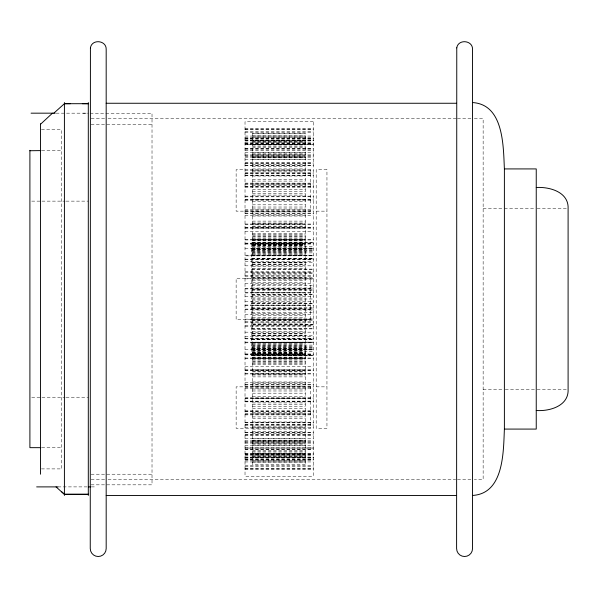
<?xml version="1.0" encoding="UTF-8"?>
<svg xmlns="http://www.w3.org/2000/svg" width="598" height="598" viewBox="0 0 598 598"><rect width="100%" height="100%" fill="white"/><g stroke="black" fill="none" stroke-linecap="round" stroke-linejoin="round"><path stroke-width="0.45" stroke-dasharray="2.99 2.24" d="M41.733 150.584L61.758 150.337M91.075 124.414L152.019 124.302M56.085 113.172L88.302 113.172M91.135 118.479L106.182 118.479M108.044 118.479L456.603 118.479M457.485 118.479L472.532 118.479M474.304 118.479L483.147 118.479L483.147 479.521L474.304 479.521M245.023 128.428L313.247 128.428M245.023 129.123L313.247 129.123M41.441 129.549L61.758 129.549M245.023 129.609L313.247 129.609M245.023 131.672L313.247 131.672M245.023 132.644L313.247 132.644M252.431 133.608L305.272 133.608M252.431 135.365L305.272 135.365M245.023 136.052L313.247 136.052M252.431 136.636L305.272 136.636M252.431 137.413L305.272 137.413M245.023 137.503L313.247 137.503M245.023 138.564L313.247 138.564M245.023 138.803L313.247 138.803M245.023 138.983L313.247 138.983M245.023 140.074L313.247 140.074M245.023 140.381L313.247 140.381M252.431 140.605L305.272 140.605M245.023 140.807L313.247 140.807M245.023 140.919L313.247 140.919M252.431 141.068L305.272 141.068M252.431 141.42L305.272 141.42M245.023 142.227L313.247 142.227M252.431 142.511L305.272 142.511M245.023 143.326L313.247 143.326M245.023 143.699L313.247 143.699M245.023 144.125L313.247 144.125M252.431 144.305L305.272 144.305M252.431 145.015L305.272 145.008M252.431 146.361L305.272 146.361M252.431 147.213L305.272 147.213M245.023 148.289L313.247 148.289M245.023 148.715L313.247 148.715M245.023 149.934L313.247 149.963M245.023 150.113L313.247 150.113M245.023 152.453L313.247 152.453M252.431 152.714L305.272 152.714M252.431 153.873L305.272 153.873M252.431 154.344L305.272 154.344M245.023 154.897L313.247 154.897M245.023 155.375L313.247 155.375M252.431 155.966L305.272 155.966M252.431 156.153L305.272 156.153M245.023 156.923L313.247 156.923M245.023 157.027L313.247 157.027M252.431 157.244L305.272 157.244M252.431 157.82L305.272 157.82M245.023 159.629L313.247 159.629M252.431 159.711L305.272 159.711M245.023 162.379L313.247 162.379M245.023 163.09L313.247 163.09M245.023 163.613L313.247 163.613M252.431 164.809L305.272 164.809M245.023 165.467L313.247 165.467M245.023 165.639L313.247 165.639M252.431 166.311L305.272 166.311M252.431 168.942L305.272 168.942M252.431 170.52L305.272 170.52M245.023 170.677L313.247 170.677M252.431 171.865L305.272 171.865M245.023 172.77L313.247 172.77M245.023 173.33L313.247 173.33M245.023 173.809L313.247 173.809M245.023 175.476L313.247 175.476M245.023 175.715L313.247 175.715M252.431 176.021L305.272 176.021M252.431 179.415L305.272 179.415M252.431 181.104L305.272 181.104M245.023 183.13L313.247 183.13M245.023 183.825L313.247 183.825M252.431 184.027L305.272 184.027M245.023 184.431L313.247 184.431M252.431 185.739L305.272 185.739M245.023 186.606L313.247 186.606M245.023 186.838L313.247 186.838M245.023 187.137L313.247 187.137M252.431 189.387L305.272 189.387M252.431 191.45L305.272 191.45M252.431 193.737L305.272 193.737M252.431 195.098L305.272 195.098M245.023 196.151L313.247 196.151M245.023 196.847L313.247 196.779M245.023 199.426L313.247 199.426M252.431 199.732L305.272 199.732M245.023 199.792L313.247 199.792M245.023 200.636L313.247 200.636M31.754 201.13L41.023 201.13M41.95 201.13L65.13 201.13M66.057 201.13L88.302 201.13M252.431 201.421L305.272 201.421M252.431 204.815L305.272 204.815M252.431 207.02L305.272 207.02M483.147 208.739L503.464 208.739M504.391 208.739L535.337 208.739M537.154 208.739L568.1 208.739M252.431 208.979L305.272 208.979M245.023 209.599L313.247 209.599M245.023 210.249L313.247 210.249M316.192 211.154L326.949 211.154M245.023 211.685L313.247 211.685M252.431 211.894L305.272 211.894M245.023 213.112L313.247 213.112M245.023 213.531L313.247 213.531M252.431 214.525L305.272 214.525M245.023 215.743L313.247 215.743M252.431 216.028L305.272 216.028M252.431 221.125L305.272 221.125M252.431 223.017L305.272 223.017M252.431 223.592L305.272 223.592M245.023 224.033L313.247 224.033M245.023 224.699L313.247 224.699M252.431 224.87L305.272 224.87M252.431 226.493L305.272 226.493M252.431 226.963L305.272 226.963M245.023 227.487L313.247 227.487M245.023 227.733L313.247 227.733M252.431 228.122L305.272 228.122M245.023 228.204L313.247 228.204M245.023 231.762L313.247 231.762M252.431 233.624L305.272 233.624M252.431 234.476L305.272 234.423M252.431 235.829L305.272 235.821M252.431 236.531L305.272 236.531M252.431 237.04L305.272 237.04M252.431 238.325L305.272 238.325M245.023 239.282L313.247 239.282M252.431 239.417L305.272 239.417M252.431 239.768L305.272 239.768M245.023 239.955L313.247 239.955M252.431 240.232L305.272 240.232M252.431 240.426L305.272 240.426M252.431 242.19L305.272 242.115M313.247 242.272L251.706 242.272L251.706 355.728L313.247 355.728M251.706 242.751L313.247 242.848M245.023 243.139L313.247 243.139M252.431 243.423L305.272 243.423M245.023 243.655L313.247 243.722M252.431 243.947L305.272 243.947M245.023 244.066L313.247 244.066M252.431 244.201L305.272 244.201M252.431 244.582L305.272 244.582M252.431 244.836L305.272 244.836M252.431 245.217L305.272 245.217M252.431 245.472L305.272 245.472M252.431 245.995L305.272 245.995M251.706 246.369L313.247 246.369M252.431 247.228L305.272 247.303M251.706 248.155L313.247 248.155M251.706 248.439L313.247 248.439M245.023 248.514L313.247 248.514M251.706 248.775L313.247 248.775M251.706 249L313.247 249M252.431 249.187L305.272 249.187M252.431 249.65L305.272 249.65M251.706 250.001L313.247 250.001M251.706 250.592L313.247 250.592M252.431 251.093L305.272 251.093M251.706 251.235L313.247 251.235M252.431 252.378L305.272 252.378M251.706 252.887L313.247 252.887M252.431 253.597L305.272 253.589M252.431 254.942L305.272 254.942M252.431 254.995L305.272 254.995M245.023 255.189L313.247 255.189M251.706 255.615L313.247 255.615M251.706 255.794L313.247 255.794L245.023 255.862M251.706 258.366L313.247 258.366M251.706 258.545L313.247 258.545M251.706 258.986L313.247 258.986M245.023 259.151L313.247 259.151M245.023 259.711L313.247 259.711M245.023 261.244L313.247 261.296M251.706 262.201L313.247 262.201M252.431 262.455L305.272 262.455M252.431 262.926L305.272 262.926M252.431 264.548L305.272 264.548M252.431 264.735L305.272 264.735M245.023 265.826L313.247 265.826M252.431 266.402L305.272 266.402M252.431 268.293L305.272 268.293M251.706 269.107L313.247 269.107M251.706 269.481L313.247 269.481M245.023 271.574L313.247 271.574M245.023 272.24L313.247 272.24M251.706 272.89L313.247 272.89M251.706 273.391L313.247 273.443M252.431 274.893L305.272 274.893M245.023 275.603L313.247 275.603M245.023 276.201L313.247 276.201M251.706 277.405L313.247 277.405M252.431 277.524L305.272 277.524M313.247 278.309L236.135 278.264L236.135 319.736L310.713 319.736L310.713 278.264M245.023 278.84L313.247 278.84M251.706 279.102L313.247 279.102M252.431 280.44L305.272 280.44M252.431 282.398L305.272 282.398M245.023 283.497L313.247 283.482M252.431 284.603L305.272 284.603M251.706 285.53L313.247 285.53M251.706 287.997L313.247 287.997M245.023 288.258L313.247 288.258M245.023 288.909L313.247 288.909M252.431 289.686L305.272 289.686M251.706 289.791L313.247 289.791M251.706 290.404L313.247 290.404M245.023 292.31L313.247 292.31M252.431 292.609L305.272 292.609M245.023 292.938L313.247 292.938M251.706 294.321L313.247 294.321M251.706 294.724L313.247 294.724M252.431 295.681L305.272 295.681M245.023 296.66L313.247 296.66M252.431 297.968L305.272 297.968M251.706 299L313.247 299M252.431 300.032L305.272 300.032M245.023 301.34L313.247 301.34M252.431 302.319L305.272 302.319M251.706 303.276L313.247 303.276M251.706 303.679L313.247 303.679M245.023 305.062L313.247 305.062M252.431 305.391L305.272 305.391M245.023 305.69L313.247 305.69M251.706 307.596L313.247 307.596M251.706 308.209L313.247 308.209M252.431 308.314L305.272 308.314M245.023 309.091L313.247 309.091M245.023 309.742L313.247 309.742M251.706 310.003L313.247 310.003M251.706 312.47L313.247 312.47M252.431 313.397L305.272 313.397M245.023 314.503L313.247 314.518M252.431 315.602L305.272 315.602M252.431 317.56L305.272 317.56M251.706 318.898L313.247 318.898M245.023 319.16L313.247 319.16M251.706 319.691L313.247 319.691M252.431 320.476L305.272 320.476M251.706 320.595L313.247 320.595M245.023 321.799L313.247 321.799M245.023 322.397L313.247 322.397M252.431 323.107L305.272 323.107M251.706 325.11L313.247 325.11M245.023 325.761L313.247 325.761M245.023 326.426L313.247 326.426M251.706 328.519L313.247 328.519M251.706 328.893L313.247 328.893M252.431 329.707L305.272 329.707M252.431 331.598L305.272 331.598M245.023 332.174L313.247 332.174M252.431 333.265L305.272 333.265M252.431 333.452L305.272 333.452M252.431 335.074L305.272 335.074M252.431 335.545L305.272 335.545M251.706 335.799L313.247 335.799M245.023 336.756L313.247 336.704M245.023 338.289L313.247 338.289M245.023 338.849L313.247 338.849M251.706 339.014L313.247 339.014M251.706 339.455L313.247 339.455M251.706 339.634L313.247 339.634M245.023 342.138L313.247 342.138L251.706 342.206M251.706 342.385L313.247 342.385M245.023 342.811L313.247 342.811M252.431 343.005L305.272 343.005M252.431 343.058L305.272 343.058M252.431 344.403L305.272 344.411M251.706 345.113L313.247 345.113M252.431 345.622L305.272 345.622M251.706 346.765L313.247 346.765M252.431 346.907L305.272 346.907M251.706 347.408L313.247 347.408M251.706 347.999L313.247 347.999M252.431 348.35L305.272 348.35M252.431 348.813L305.272 348.813M251.706 349L313.247 349M251.706 349.225L313.247 349.225M245.023 349.486L313.247 349.486M251.706 349.561L313.247 349.561M251.706 349.845L313.247 349.845M252.431 350.697L305.272 350.697M252.431 350.772L305.272 350.772M251.706 351.631L313.247 351.631M252.431 352.005L305.272 352.005M252.431 352.528L305.272 352.528M252.431 352.783L305.272 352.783M252.431 353.164L305.272 353.164M252.431 353.418L305.272 353.418M252.431 353.799L305.272 353.799M245.023 353.934L313.247 353.934M252.431 354.053L305.272 354.053M245.023 354.345L313.247 354.278M252.431 354.577L305.272 354.577M245.023 354.861L313.247 354.861M251.706 355.152L313.247 355.152M251.706 355.249L313.247 355.249M252.431 355.885L305.272 355.885M252.431 357.574L305.272 357.574M252.431 357.768L305.272 357.768M245.023 358.045L313.247 358.045M252.431 358.232L305.272 358.232M252.431 358.583L305.272 358.583M245.023 358.718L313.247 358.718M252.431 359.675L305.272 359.675M252.431 360.96L305.272 360.96M252.431 361.469L305.272 361.469M252.431 362.171L305.272 362.179M252.431 363.524L305.272 363.524M252.431 364.376L305.272 364.376M245.023 366.238L313.247 366.238M245.023 369.796L313.247 369.796M252.431 369.878L305.272 369.878M245.023 370.267L313.247 370.267M245.023 370.513L313.247 370.513M252.431 371.037L305.272 371.037M252.431 371.508L305.272 371.508M252.431 373.13L305.272 373.13M245.023 373.302L313.247 373.302M245.023 373.967L313.247 373.967M252.431 374.408L305.272 374.408M252.431 374.983L305.272 374.983M252.431 376.875L305.272 376.875M252.431 381.973L305.272 381.973M245.023 382.257L313.247 382.257M252.431 383.475L305.272 383.475M245.023 384.469L313.247 384.469M245.023 384.888L313.247 384.888M252.431 386.106L305.272 386.106M245.023 386.315L313.247 386.315M316.192 386.846L326.949 386.846M245.023 387.751L313.247 387.751M245.023 388.401L313.247 388.401M252.431 389.021L305.272 389.021M537.154 389.253L566.276 389.261M483.147 389.253L503.464 389.253M505.295 389.253L535.337 389.253M252.431 390.98L305.272 390.98M252.431 393.185L305.272 393.185M252.431 396.579L305.272 396.579M31.754 397.221L41.023 397.221M41.95 397.221L65.13 397.221M66.057 397.221L88.302 397.221M245.023 397.364L313.247 397.364M245.023 398.208L313.247 398.208M252.431 398.268L305.272 398.268M245.023 398.574L313.247 398.574M245.023 401.153L313.247 401.153M245.023 401.221L313.247 401.221M245.023 401.849L313.247 401.849M252.431 402.903L305.272 402.903M252.431 404.263L305.272 404.263M252.431 406.55L305.272 406.55M252.431 408.613L305.272 408.613M245.023 410.863L313.247 410.863M245.023 411.162L313.247 411.162M245.023 411.394L313.247 411.394M252.431 412.261L305.272 412.261M245.023 413.569L313.247 413.569M252.431 413.973L305.272 413.973M245.023 414.175L313.247 414.175M245.023 414.87L313.247 414.87M252.431 416.896L305.272 416.896M252.431 418.585L305.272 418.585M252.431 421.979L305.272 421.979M245.023 422.285L313.247 422.285M245.023 422.524L313.247 422.524M245.023 424.191L313.247 424.191M245.023 424.67L313.247 424.67M245.023 425.23L313.247 425.23M252.431 426.135L305.272 426.135M245.023 427.323L313.247 427.323M252.431 427.48L305.272 427.48M252.431 429.058L305.272 429.058M252.431 431.689L305.272 431.689M245.023 432.361L313.247 432.361M245.023 432.533L313.247 432.533M252.431 433.191L305.272 433.191M245.023 434.387L313.247 434.387M245.023 434.91L313.247 434.91M245.023 435.621L313.247 435.621M252.431 438.289L305.272 438.289M245.023 438.371L313.247 438.371M252.431 440.18L305.272 440.18M252.431 440.756L305.272 440.756M245.023 440.973L313.247 440.973M245.023 441.077L313.247 441.077M252.431 441.847L305.272 441.847M252.431 442.034L305.272 442.034M245.023 442.625L313.247 442.625M245.023 443.103L313.247 443.103M252.431 443.656L305.272 443.656M252.431 444.127L305.272 444.127M252.431 445.286L305.272 445.286M245.023 445.547L313.247 445.547M41.733 447.663L61.758 447.663M245.023 447.887L313.247 447.887M245.023 449.285L313.247 449.285M245.023 449.711L313.247 449.711M252.431 450.787L305.272 450.787M252.431 451.64L305.272 451.587M252.431 452.992L305.272 452.985M245.023 453.419L313.247 453.463M252.431 453.695L305.272 453.695M245.023 453.875L313.247 453.875M252.431 454.203L305.272 454.203M245.023 454.301L313.247 454.301M245.023 454.674L313.247 454.674M252.431 455.489L305.272 455.489M245.023 455.773L313.247 455.773M252.431 456.58L305.272 456.58M252.431 456.932L305.272 456.932M245.023 457.081L313.247 457.081M245.023 457.193L313.247 457.193M252.431 457.395L305.272 457.395M245.023 457.62L313.247 457.62M245.023 457.926L313.247 457.926M245.023 459.017L313.247 459.017M245.023 459.197L313.247 459.197M245.023 459.436L313.247 459.436M245.023 460.497L313.247 460.497M252.431 460.587L305.272 460.587M252.431 461.364L305.272 461.364M245.023 461.948L313.247 461.948M252.431 462.635L305.272 462.635M305.272 464.392L252.431 464.467L252.431 133.533L305.272 133.533L305.272 464.467M245.023 465.356L313.247 465.356M245.023 466.328L313.247 466.328M245.023 468.391L313.247 468.391M41.441 468.899L61.758 468.899L61.758 129.101M245.023 468.877L313.247 468.877M245.023 469.572L313.247 469.572M91.075 474.214L152.019 474.214M91.135 479.529L105.293 479.529M108.044 479.529L455.669 479.529M457.485 479.529L471.643 479.529M91.031 484.829L152.019 484.829L152.019 113.172M57.969 486.892L87.637 486.892M91.345 486.892L95.052 486.892M83.182 113.172L87.45 113.186M90.148 113.201L152.019 113.665M313.247 121.738L245.023 121.738L245.023 476.262L313.247 476.262L313.247 121.738M313.247 144.537L245.023 144.537L313.247 144.581M310.713 169.683L236.135 169.683L236.135 211.154L310.713 211.154L310.713 169.683M326.949 169.683L316.192 169.683L316.192 428.318L326.949 428.318L326.949 169.683M313.247 324.557L251.706 324.557L313.247 324.609M310.713 386.846L236.135 386.846L236.135 428.318L310.713 428.318L310.713 386.846M313.247 448.037L245.023 448.037L313.247 448.066"/><path stroke-width="0.9" d="M472.532 102.55C503.77 104.493 503.299 145.89 504.391 168.92L504.391 429.08C503.381 451.946 503.965 493.604 472.532 495.45M40.522 124.257L52.475 113.172M53.827 113.172L64.412 103.701L88.302 103.693L82.33 103.701M536.242 410.497C549.674 411.484 568.982 405.915 568.1 389.261L568.1 208.739C568.96 192.055 549.682 186.666 536.242 187.503M29.9 150.733L40.821 150.599M106.182 103.26L456.603 103.26M31.059 113.172L55.158 113.172M504.391 168.92L536.242 168.92L536.242 429.08L504.391 429.08M40.821 447.663L29.9 447.663L29.9 150.337M36.65 486.892L57.969 486.892M88.564 486.892L90.418 486.892M88.302 494.225L64.412 494.225L61.332 491.474M88.302 494.367L64.412 494.367L56.048 486.892M106.182 495.45L456.603 495.45M64.412 103.701L70.385 103.701M88.302 102.55L88.302 495.45M64.412 102.55L64.412 495.45M40.522 123.786L40.522 474.214M90.418 47.862L90.253 548.545A7.961 7.961 0 0 0 98.214 556.506A7.961 7.961 0 0 0 106.182 548.545L106.182 49.455C106.631 40.193 91.83 38.706 90.418 47.862M456.767 47.862L456.603 548.545A7.961 7.961 0 0 0 464.564 556.506A7.961 7.961 0 0 0 472.532 548.545L472.532 49.455C472.981 40.193 458.18 38.706 456.767 47.862"/></g></svg>
